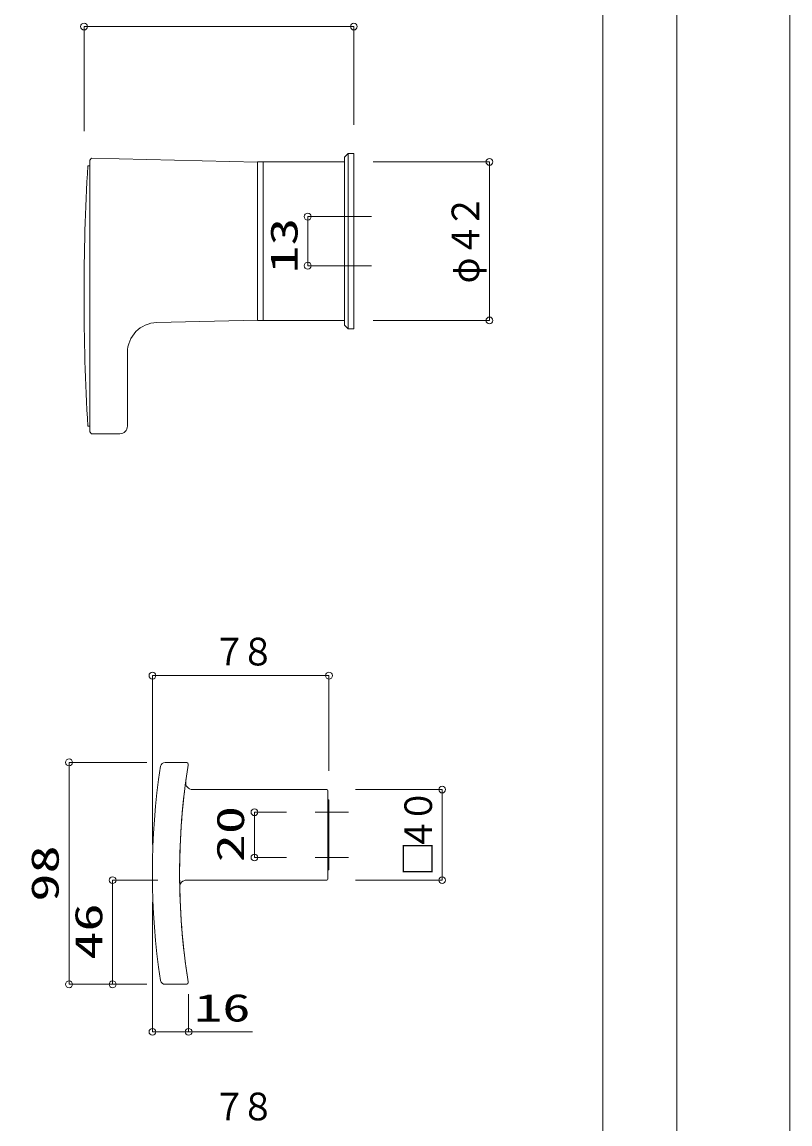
# Model space of a CAD drawing. Units: millimetres on the paper. Extents: x -305 to 305, y -152 to 152.
# Drawn here: x 51.1 to 119, y -85.7 to 11.6 of the extents above; entities that cross this region are included whole.
import ezdxf
from ezdxf.enums import TextEntityAlignment as Align

# ---------------------------------------------------------------- set-up
doc = ezdxf.new("R2010")
doc.units = ezdxf.units.MM
doc.linetypes.add('LONG_CHAIN', pattern=[21, 18, -1, 1, -1])
for name, color, linetype, lineweight in [('0-0_0', 7, 'Continuous', 9), ('0-2_VIEW0005', 7, 'Continuous', 9), ('0-3_VIEW0006', 7, 'Continuous', 9), ('0-6_図面枠', 3, 'Continuous', 9), ('0-7_DEFPOINTS', 7, 'Continuous', 9)]:
    doc.layers.add(name, color=color, linetype=linetype, lineweight=lineweight)
doc.styles.add('ＭＳ ゴシック', font='')
doc.styles.get('ＭＳ ゴシック').set_extended_font_data('MS Gothic')

# ---------------------------------------------------------------- blocks, each defined once
blk = doc.blocks.new('_ORIGIN')
at = {"layer": '0-0_0'}
blk.add_line((0, 0), (-1, 0), dxfattribs=at)
blk.add_circle((0, 0), 0.5, dxfattribs=at)

msp = doc.modelspace()

# ---------------------------------------------------------------- linework, layer by layer
at = {"layer": '0-0_0', "color": 4}
msp.add_line((102.444, 133.117), (102.444, -121.19), dxfattribs=at)
at = {"layer": '0-2_VIEW0005'}
for p, q in [((56.618, 1.931), (56.618, 11.183)), ((57.218, 11.183), (79.851, 11.183)), ((80.451, 2.519), (80.451, 11.183)), ((57.118, -0.609), (57.285, -0.442)), ((57.118, -24.106), (57.118, -0.609)), ((57.285, -0.442), (71.951, -0.787)), ((71.951, -0.787), (71.951, -14.754)), ((82.158, -0.771), (92.433, -0.771)), ((57.118, -1.102), (56.951, -1.102)), ((92.433, -14.171), (92.433, -1.371)), ((79.47, -5.604), (76.377, -5.604)), ((76.377, -6.204), (76.377, -9.337)), ((79.47, -9.937), (76.377, -9.937)), ((71.951, -14.754), (63.048, -14.948)), ((82.158, -14.771), (92.433, -14.771)), ((60.451, -17.614), (60.451, -24.104)), ((56.951, -24.106), (57.118, -24.106)), ((57.118, -24.604), (57.118, -24.106)), ((57.285, -24.771), (57.118, -24.604)), ((59.785, -24.771), (57.285, -24.771))]:
    msp.add_line(p, q, dxfattribs=at)
at = {"layer": '0-2_VIEW0005', "color": 134}
for p, q in [((71.951, -0.771), (79.618, -0.771)), ((72.451, -14.771), (72.451, -0.771)), ((79.618, -0.354), (79.951, -0.021)), ((79.618, -15.187), (79.618, -0.354)), ((79.951, -0.021), (80.451, -0.021)), ((79.951, -15.521), (79.951, -0.021)), ((80.451, -15.521), (80.451, -0.021)), ((71.951, -14.771), (79.618, -14.771)), ((79.618, -15.187), (79.951, -15.521)), ((79.951, -15.521), (80.451, -15.521))]:
    msp.add_line(p, q, dxfattribs=at)
at = {"layer": '0-2_VIEW0005', "color": 5}
msp.add_line((72.451, -14.771), (72.451, -0.771), dxfattribs=at)
at = {"layer": '0-2_VIEW0005', "linetype": 'LONG_CHAIN'}
for p, q in [((77.522, -5.604), (82.01, -5.604)), ((77.522, -9.937), (82.01, -9.937))]:
    msp.add_line(p, q, dxfattribs=at)
at = {"layer": '0-2_VIEW0005'}
for centre, radius, start, end in [((255.217, -12.604), 198.599, 176.67992, 183.32008), ((63.118, -17.614), 2.667, 91.50367, 180), ((59.785, -24.104), 0.667, 270, 0)]:
    msp.add_arc(centre, radius, start, end, dxfattribs=at)
at = {"layer": '0-3_VIEW0006'}
for p, q in [((62.66, -61.058), (62.66, -46.136)), ((63.26, -46.136), (77.66, -46.136)), ((78.26, -54.558), (78.26, -46.136)), ((62.158, -53.798), (55.294, -53.798)), ((55.294, -72.798), (55.294, -54.398)), ((63.772, -53.798), (65.625, -53.798)), ((66.197, -56.198), (78.06, -56.198)), ((78.16, -56.298), (78.16, -64.098)), ((78.16, -56.298), (78.16, -57.098)), ((80.6, -56.198), (88.26, -56.198)), ((78.26, -57.098), (78.16, -57.098)), ((78.26, -57.098), (78.26, -63.298)), ((88.26, -63.598), (88.26, -56.798)), ((74.512, -58.198), (71.671, -58.198)), ((71.671, -58.798), (71.671, -61.598)), ((74.512, -62.198), (71.671, -62.198)), ((63.132, -64.198), (59.146, -64.198)), ((65.672, -64.198), (78.06, -64.198)), ((78.26, -63.298), (78.16, -63.298)), ((80.6, -64.198), (88.26, -64.198)), ((59.146, -72.798), (59.146, -64.798)), ((62.66, -66.138), (62.66, -77.594)), ((61.232, -73.398), (55.294, -73.398)), ((62.158, -73.398), (59.146, -73.398)), ((63.772, -73.398), (65.625, -73.398)), ((63.26, -77.594), (65.26, -77.594))]:
    msp.add_line(p, q, dxfattribs=at)
at = {"layer": '0-3_VIEW0006', "linetype": 'LONG_CHAIN'}
for p, q in [((79.996, -58.198), (77.052, -58.198)), ((79.996, -62.198), (77.052, -62.198))]:
    msp.add_line(p, q, dxfattribs=at)
at = {"layer": '0-3_VIEW0006'}
msp.add_lwpolyline([(65.86, -74.27), (65.86, -77.594), (71.498, -77.594)], dxfattribs=at)
for centre, radius, start, end in [((125.485, -63.598), 62.825, 171.33942, 188.66058), ((63.772, -54.198), 0.4, 90, 171.33942), ((125.485, -63.598), 60.425, 170.88883, 189.11117), ((125.485, -63.598), 60.425, 171.08884, 188.91116), ((65.625, -53.998), 0.2, 350.88883, 90), ((66.197, -55.598), 0.6, 172.3152, 270), ((78.06, -56.298), 0.1, 0, 90), ((65.672, -64.798), 0.6, 90, 181.14934), ((78.06, -64.098), 0.1, 270, 0), ((63.772, -72.998), 0.4, 188.66058, 270), ((65.625, -73.198), 0.2, 270, 9.11117)]:
    msp.add_arc(centre, radius, start, end, dxfattribs=at)
at = {"layer": '0-6_図面枠'}
msp.add_lwpolyline([(-291.017, -138.498), (108.983, -138.498), (108.983, 138.502), (-291.017, 138.502)], close=True, dxfattribs=at)
at = {"layer": '0-7_DEFPOINTS'}
msp.add_line((118.983, -148.498), (118.983, 148.502), dxfattribs=at)

# ---------------------------------------------------------------- block references
at = {"layer": '0-2_VIEW0005', "xscale": 0.6, "yscale": 0.6}
for p, rotation in [((56.618, 11.183), 180), ((92.433, -0.771), 90), ((76.377, -5.604), 90), ((76.377, -9.937), 270), ((92.433, -14.771), 270)]:
    msp.add_blockref('_ORIGIN', p, dxfattribs=dict(at, rotation=rotation))
msp.add_blockref('_ORIGIN', (80.451, 11.183), dxfattribs=at)
at = {"layer": '0-3_VIEW0006', "xscale": 0.6, "yscale": 0.6}
for p, rotation in [((62.66, -46.136), 180), ((55.294, -53.798), 90), ((88.26, -56.198), 90), ((71.671, -58.198), 90), ((71.671, -62.198), 270), ((59.146, -64.198), 90), ((88.26, -64.198), 270), ((55.294, -73.398), 270), ((59.146, -73.398), 270), ((62.66, -77.594), 180)]:
    msp.add_blockref('_ORIGIN', p, dxfattribs=dict(at, rotation=rotation))
for p in [(78.26, -46.136), (65.86, -77.594)]:
    msp.add_blockref('_ORIGIN', p, dxfattribs=at)

# ---------------------------------------------------------------- texts
at = {"layer": '0-2_VIEW0005', "style": 'ＭＳ ゴシック'}
for s, height, width, p in [('２', 2.441, 0.9, (92.265, -6.641)), ('13', 2.405, 1.5, (76.203, -10.608)), ('４', 2.441, 0.9, (92.265, -9.166)), ('φ', 2.441, 0.9, (92.265, -11.492))]:
    msp.add_text(s, height=height, rotation=90, dxfattribs=dict(at, width=width)).set_placement(p, align=Align.BOTTOM_LEFT)
at = {"layer": '0-3_VIEW0006', "style": 'ＭＳ ゴシック'}
for s, width, p in [('７', 0.9, (67.958, -45.971)), ('８', 0.9, (70.482, -45.971)), ('16', 1.5, (66.346, -77.417)), ('７', 0.9, (67.955, -86.143)), ('８', 0.9, (70.48, -86.143))]:
    msp.add_text(s, height=2.441, dxfattribs=dict(at, width=width)).set_placement(p, align=Align.BOTTOM_LEFT)
for s, width, p in [('０', 0.9, (88.095, -59.138)), ('20', 1.5, (71.495, -62.625)), ('４', 0.9, (88.095, -61.662)), ('□', 0.9, (88.095, -63.804)), ('98', 1.5, (55.117, -66.103)), ('46', 1.5, (58.97, -71.23))]:
    msp.add_text(s, height=2.441, rotation=90, dxfattribs=dict(at, width=width)).set_placement(p, align=Align.BOTTOM_LEFT)

doc.saveas('drawing.dxf')
